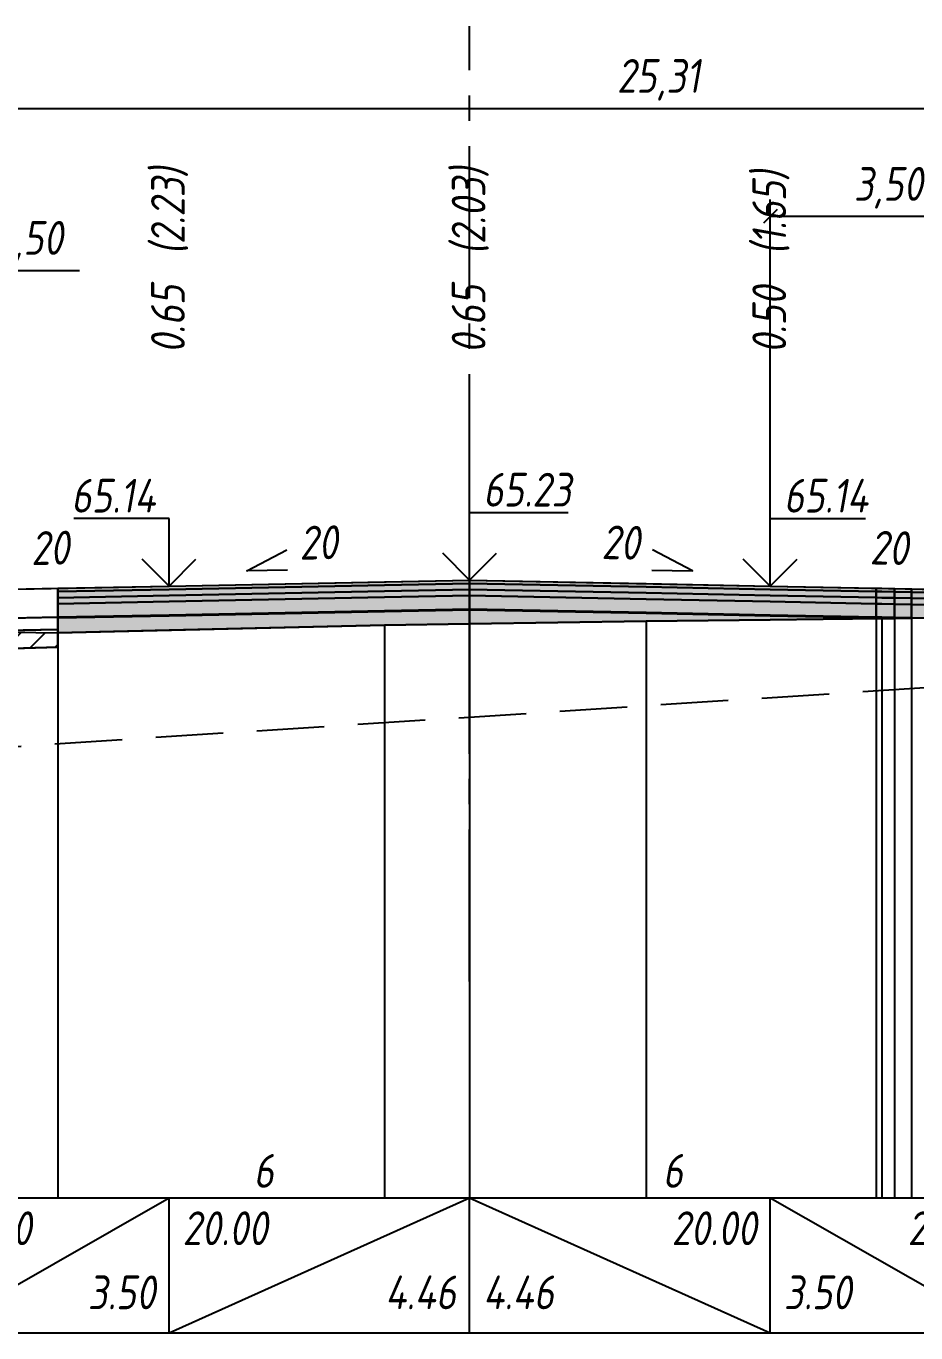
# Model space of a CAD drawing. Extents: x -717 to 1451, y -133302 to 233.
# Drawn here: x 144.6 to 210.6, y -131366 to -131269.2 of the extents above; entities that cross this region are included whole.
import ezdxf
from ezdxf.enums import TextEntityAlignment as Align

# ---------------------------------------------------------------- set-up
doc = ezdxf.new("R2010")
doc.units = 0
doc.linetypes.add('осевая2', pattern=[1.125, 0.75, -0.125, 0.125, -0.125])
doc.linetypes.add('штриховая', pattern=[0.75, 0.5, -0.25])
for name, color, linetype in [('Интерполированный поперечник', 2, 'Continuous'), ('Код_514', 1, 'Continuous'), ('Контур_0', 7, 'Continuous'), ('Контур_2660', 7, 'Continuous'), ('Контур_400', 7, 'Continuous'), ('Контур_508', 7, 'Continuous'), ('Контур_512', 7, 'Continuous'), ('Контур_513', 7, 'Continuous'), ('Красный поперечник', 1, 'Continuous'), ('Объём_2501', 7, 'Continuous'), ('Объём_2650', 7, 'Continuous'), ('Объём_2660', 7, 'Continuous'), ('Объём_2753', 7, 'Continuous'), ('Ось', 1, 'осевая2'), ('Откосы', 7, 'Continuous'), ('Отметки покрытия', 7, 'Continuous'), ('Рабочие отметки', 7, 'Continuous'), ('Рабочие отметки доп.', 7, 'Continuous'), ('Слои выравнивания', 7, 'Continuous'), ('Таблица', 7, 'Continuous'), ('Уклоны проезжей части', 7, 'Continuous'), ('Черный поперечник', 3, 'Continuous')]:
    doc.layers.add(name, color=color, linetype=linetype)
for name, color, linetype, true_color in [('Контур_2540', 2, 'Continuous', 0xffff00), ('Контур_2570', 7, 'Continuous', 0x80ff00), ('Контур_2725', 7, 'Continuous', 0x323232), ('Контур_2760', 7, 'Continuous', 0x323232), ('Контур_2761', 7, 'Continuous', 0x323232), ('Контур_2762', 7, 'Continuous', 0x323232), ('Контур_2763', 7, 'Continuous', 0x323232), ('Контур_2764', 7, 'Continuous', 0x323232), ('Контур_2765', 7, 'Continuous', 0x323232), ('Контур_402', 7, 'Continuous', 0xff6464), ('Объём_2500', 7, 'Continuous', 0xc0c0c0), ('Объём_2520', 7, 'Continuous', 0x80ffff), ('Объём_2540', 2, 'Continuous', 0xffff00), ('Объём_2600', 7, 'Continuous', 0x808000), ('Объём_2746', 2, 'Continuous', 0xffff00)]:
    doc.layers.add(name, color=color, linetype=linetype, true_color=true_color)
doc.styles.get("Standard").update_dxf_attribs({"font": 'txt', "height": 2.5})
doc.styles.add('М', font='romand.shx', dxfattribs={"width": 0.8, "oblique": 10, "height": 2.5})
doc.dimstyles.new('ISO-25', dxfattribs={"dimtxt": 2.5, "dimasz": 2.5, "dimexe": 1.25, "dimexo": 0.625, "dimtad": 1, "dimtxsty": 'Standard', "dimcen": 2.5, "dimadec": 0, "dimazin": 0, "dimtfac": 1, "dimtmove": 0, "dimatfit": 3, "dimfxl": 1, "dimarcsym": 0})

# ---------------------------------------------------------------- blocks, each defined once
blk = doc.blocks.new('_Oblique')
at = {"color": 0, "linetype": 'ByBlock', "lineweight": -2}
blk.add_line((-0.5, -0.5), (0.5, 0.5), dxfattribs=at)
blk = doc.blocks.new('*D4080')
at = {"color": 0, "lineweight": -2, "transparency": 16777216}
for p, q in [((135.208, -131310.514), (135.208, -131286.044)), ((137.708, -131310.464), (137.708, -131286.044)), ((135.208, -131287.294), (137.708, -131287.294)), ((137.708, -131287.294), (148.564, -131287.294))]:
    blk.add_line(p, q, dxfattribs=at)
at = {"layer": 'Defpoints', "color": 0, "transparency": 16777216}
for p in [(137.708, -131287.294), (135.208, -131311.139), (137.708, -131311.089)]:
    blk.add_point(p, dxfattribs=at)
at = {"color": 0, "lineweight": -2, "transparency": 16777216, "rotation": 180}
blk.add_blockref('_Oblique', (135.208, -131287.294), dxfattribs=at)
at = {"color": 0, "lineweight": -2, "transparency": 16777216}
blk.add_blockref('_Oblique', (137.708, -131287.294), dxfattribs=at)
at = {"color": 0, "transparency": 16777216, "insert": (144.803, -131285.18), "char_height": 2.5, "width": 9.16667, "attachment_point": 5, "style": 'М'}
blk.add_mtext('0,50', dxfattribs=at)
blk = doc.blocks.new('*D4081')
at = {"color": 0, "lineweight": -2, "transparency": 16777216}
for p, q in [((199.772, -131310.114), (199.772, -131282.044)), ((217.272, -131310.464), (217.272, -131282.044)), ((217.272, -131283.294), (199.772, -131283.294))]:
    blk.add_line(p, q, dxfattribs=at)
at = {"layer": 'Defpoints', "color": 0, "transparency": 16777216}
for p in [(199.772, -131283.294), (199.772, -131310.739), (217.272, -131311.089)]:
    blk.add_point(p, dxfattribs=at)
at = {"color": 0, "lineweight": -2, "transparency": 16777216, "rotation": 180}
blk.add_blockref('_Oblique', (199.772, -131283.294), dxfattribs=at)
at = {"color": 0, "lineweight": -2, "transparency": 16777216}
blk.add_blockref('_Oblique', (217.272, -131283.294), dxfattribs=at)
at = {"color": 0, "transparency": 16777216, "insert": (208.522, -131281.18), "char_height": 2.5, "width": 9.58333, "attachment_point": 5, "style": 'М'}
blk.add_mtext('3,50', dxfattribs=at)
blk = doc.blocks.new('*D4084')
at = {"color": 0, "lineweight": -2, "transparency": 16777216}
for p, q in [((128.208, -131310.794), (128.208, -131274.044)), ((254.772, -131311.564), (254.772, -131274.044)), ((128.208, -131275.294), (254.772, -131275.294))]:
    blk.add_line(p, q, dxfattribs=at)
at = {"layer": 'Defpoints', "color": 0, "transparency": 16777216}
for p in [(254.772, -131275.294), (128.208, -131311.419), (254.772, -131312.189)]:
    blk.add_point(p, dxfattribs=at)
at = {"color": 0, "lineweight": -2, "transparency": 16777216, "rotation": 180}
blk.add_blockref('_Oblique', (128.208, -131275.294), dxfattribs=at)
at = {"color": 0, "lineweight": -2, "transparency": 16777216}
blk.add_blockref('_Oblique', (254.772, -131275.294), dxfattribs=at)
at = {"color": 0, "transparency": 16777216, "insert": (191.49, -131273.18), "char_height": 2.5, "width": 11.66667, "attachment_point": 5, "style": 'М'}
blk.add_mtext('25,31', dxfattribs=at)

msp = doc.modelspace()

# ---------------------------------------------------------------- hatches: boundary and pattern name
at = {"layer": 'Объём_2600'}
h = msp.add_hatch(dxfattribs=at)
h.set_pattern_fill('ANSI31', color=6, scale=0.4)
h.paths.add_polyline_path([(136.813, -131314.287), (142.079, -131314.065), (146.964, -131314.143), (146.964, -131315.197), (133.365, -131315.605), (135.365, -131315.251), (135.365, -131314.501)])
h.paths.add_polyline_path([(227.918, -131315.794), (227.918, -131312.691), (234.199, -131312.628), (243.411, -131312.808), (243.411, -131313.558), (247.697, -131316.182), (248.026, -131316.397)])
h.paths.add_polyline_path([(277.65, -131316.341), (283.968, -131316.308), (270.603, -131318.568), (274.712, -131317.055), (274.712, -131316.305)])
at = {"layer": 'Слои выравнивания'}
for color, points in [(2, [(146.964, -131310.842), (155.208, -131310.677), (171.17, -131310.357), (177.49, -131310.231), (177.49, -131310.481), (171.17, -131310.607), (155.208, -131310.927), (146.964, -131311.092)]), (3, [(146.964, -131311.092), (155.208, -131310.927), (171.17, -131310.607), (177.49, -131310.481), (177.49, -131310.931), (171.17, -131311.057), (155.208, -131311.377), (146.964, -131311.542)]), (2, [(177.49, -131310.231), (190.584, -131310.493), (199.772, -131310.677), (207.617, -131310.834), (207.617, -131311.084), (199.772, -131310.927), (190.584, -131310.743), (177.49, -131310.481)]), (3, [(177.49, -131310.481), (190.584, -131310.743), (199.772, -131310.927), (207.617, -131311.084), (207.617, -131311.534), (199.772, -131311.377), (190.584, -131311.193), (177.49, -131310.931)]), (4, [(146.964, -131311.542), (155.208, -131311.377), (171.17, -131311.057), (177.49, -131310.931), (177.49, -131311.381), (171.17, -131311.507), (155.208, -131311.827), (146.964, -131311.992)]), (5, [(146.964, -131311.992), (155.208, -131311.827), (171.17, -131311.507), (177.49, -131311.381), (177.49, -131312.381), (171.17, -131312.507), (155.208, -131312.827), (146.964, -131312.992)]), (4, [(177.49, -131310.931), (190.584, -131311.193), (199.772, -131311.377), (207.617, -131311.534), (207.617, -131311.984), (199.772, -131311.827), (190.584, -131311.643), (177.49, -131311.381)]), (5, [(177.49, -131311.381), (190.584, -131311.643), (199.772, -131311.827), (207.617, -131311.984), (207.617, -131312.984), (199.772, -131312.827), (190.584, -131312.643), (177.49, -131312.381)]), (2, [(207.617, -131310.834), (208.033, -131310.842), (208.964, -131310.861), (208.964, -131311.111), (208.033, -131311.092), (207.617, -131311.084)]), (3, [(207.617, -131311.084), (208.033, -131311.092), (208.964, -131311.111), (208.964, -131311.561), (208.033, -131311.542), (207.617, -131311.534)]), (2, [(208.964, -131310.861), (210.23, -131310.886), (210.23, -131311.136), (208.964, -131311.111)]), (3, [(208.964, -131311.111), (210.23, -131311.136), (210.23, -131311.586), (208.964, -131311.561)]), (2, [(210.23, -131310.886), (217.272, -131311.027), (227.918, -131311.24), (227.918, -131311.49), (217.272, -131311.277), (210.23, -131311.136)]), (3, [(210.23, -131311.136), (217.272, -131311.277), (227.918, -131311.49), (227.918, -131311.94), (217.272, -131311.727), (210.23, -131311.586)]), (7, [(146.964, -131312.992), (155.208, -131312.827), (171.17, -131312.507), (177.49, -131312.381), (177.49, -131312.431), (171.17, -131312.557), (155.208, -131312.877), (146.964, -131313.042)]), (6, [(146.964, -131313.042), (155.208, -131312.877), (171.17, -131312.557), (177.49, -131312.431), (177.49, -131313.475), (171.17, -131313.567), (155.208, -131313.947), (146.964, -131314.143)]), (7, [(177.49, -131312.381), (190.584, -131312.643), (199.772, -131312.827), (207.617, -131312.984), (207.617, -131313.034), (199.772, -131312.877), (190.584, -131312.693), (177.49, -131312.431)]), (6, [(177.49, -131312.431), (190.584, -131312.693), (199.772, -131312.877), (207.617, -131313.034), (207.617, -131313.084), (199.772, -131313.176), (190.584, -131313.285), (177.49, -131313.475)]), (4, [(207.617, -131311.534), (208.033, -131311.542), (208.964, -131311.561), (208.964, -131312.011), (208.033, -131311.992), (207.617, -131311.984)]), (5, [(207.617, -131311.984), (208.033, -131311.992), (208.964, -131312.011), (208.964, -131313.011), (208.033, -131312.992), (207.617, -131312.984)]), (4, [(208.964, -131311.561), (210.23, -131311.586), (210.23, -131312.036), (208.964, -131312.011)]), (5, [(208.964, -131312.011), (210.23, -131312.036), (210.23, -131313.036), (208.964, -131313.011)]), (4, [(210.23, -131311.586), (217.272, -131311.727), (227.918, -131311.94), (227.918, -131312.39), (217.272, -131312.177), (210.23, -131312.036)]), (5, [(210.23, -131312.036), (217.272, -131312.177), (227.918, -131312.39), (227.918, -131313.39), (217.272, -131313.177), (210.23, -131313.036)]), (7, [(207.617, -131312.984), (208.033, -131312.992), (208.964, -131313.011), (208.964, -131313.061), (208.033, -131313.042), (207.617, -131313.034)]), (6, [(207.617, -131313.034), (208.033, -131313.042), (208.964, -131313.061), (208.964, -131313.111), (208.033, -131313.092), (207.617, -131313.084)]), (7, [(208.964, -131313.011), (210.23, -131313.036), (210.23, -131313.086), (208.964, -131313.061)])]:
    msp.add_hatch(color=color, dxfattribs=at).paths.add_polyline_path(points)

# ---------------------------------------------------------------- linework, layer by layer
at = {"layer": 'Интерполированный поперечник', "linetype": 'штриховая', "ltscale": 10, "flags": 128}
msp.add_lwpolyline([(109.331, -131324.791), (248.219, -131315.801)], dxfattribs=at)
at = {"layer": 'Код_514'}
for p, q in [((137.708, -131366), (155.208, -131356)), ((155.208, -131366), (155.208, -131356)), ((155.208, -131366), (177.49, -131356)), ((177.49, -131366), (177.49, -131356)), ((177.49, -131356), (199.772, -131366)), ((199.772, -131366), (199.772, -131356)), ((199.772, -131356), (217.272, -131366))]:
    msp.add_line(p, q, dxfattribs=at)
at = {"layer": 'Контур_0', "flags": 128}
msp.add_lwpolyline([(137.708, -131313.177), (135.208, -131313.227), (135.208, -131311.077), (146.964, -131310.842), (146.964, -131312.992), (137.708, -131313.177), (137.708, -131313.177)], dxfattribs=at)
at = {"layer": 'Контур_0', "color": 250, "flags": 128}
msp.add_lwpolyline([(133.708, -131313.257), (146.964, -131312.992), (146.964, -131313.892), (132.79, -131314.175), (133.708, -131313.257), (133.708, -131313.257)], dxfattribs=at)
at = {"layer": 'Контур_2540', "flags": 128}
msp.add_lwpolyline([(146.964, -131315.197), (121.293, -131315.967), (123.708, -131314.357), (146.964, -131313.892), (146.964, -131315.197), (146.964, -131315.197)], dxfattribs=at)
at = {"layer": 'Контур_2570', "flags": 128}
msp.add_lwpolyline([(142.079, -131314.065), (146.964, -131314.143), (171.17, -131313.567), (177.49, -131313.475), (190.584, -131313.285), (208.033, -131313.079), (227.918, -131312.691), (234.199, -131312.628), (243.411, -131312.808), (243.411, -131313.558), (247.697, -131316.182), (248.258, -131316.549), (248.258, -131316.549), (257.465, -131316.546), (257.996, -131316.607), (265.22, -131319.808), (265.837, -131320.208), (265.837, -131320.208), (267.17, -131319.832), (274.712, -131317.055), (274.712, -131316.305), (277.65, -131316.341)], dxfattribs=at)
at = {"layer": 'Контур_2660', "flags": 128}
msp.add_lwpolyline([(121.293, -131315.967), (146.964, -131315.197)], dxfattribs=at)
at = {"layer": 'Контур_2725', "flags": 128}
msp.add_lwpolyline([(146.964, -131314.143), (155.208, -131313.947), (171.17, -131313.567), (177.49, -131313.475), (190.584, -131313.285), (199.772, -131313.176), (207.617, -131313.084), (208.033, -131313.092), (208.964, -131313.111), (208.964, -131313.061), (210.23, -131313.086), (210.23, -131313.036), (217.272, -131313.177), (227.918, -131313.39)], dxfattribs=at)
at = {"layer": 'Контур_2760', "flags": 128}
msp.add_lwpolyline([(146.964, -131310.842), (155.208, -131310.677), (171.17, -131310.357), (177.49, -131310.231), (190.584, -131310.493), (199.772, -131310.677), (207.617, -131310.834), (208.033, -131310.842), (208.964, -131310.861), (210.23, -131310.886), (217.272, -131311.027), (227.918, -131311.24)], dxfattribs=at)
at = {"layer": 'Контур_2761', "flags": 128}
msp.add_lwpolyline([(146.964, -131311.092), (155.208, -131310.927), (171.17, -131310.607), (177.49, -131310.481), (190.584, -131310.743), (199.772, -131310.927), (207.617, -131311.084), (208.033, -131311.092), (208.964, -131311.111), (210.23, -131311.136), (217.272, -131311.277), (227.918, -131311.49)], dxfattribs=at)
at = {"layer": 'Контур_2762', "flags": 128}
msp.add_lwpolyline([(146.964, -131311.542), (155.208, -131311.377), (171.17, -131311.057), (177.49, -131310.931), (190.584, -131311.193), (199.772, -131311.377), (207.617, -131311.534), (208.033, -131311.542), (208.964, -131311.561), (210.23, -131311.586), (217.272, -131311.727), (227.918, -131311.94)], dxfattribs=at)
at = {"layer": 'Контур_2763', "flags": 128}
msp.add_lwpolyline([(146.964, -131311.992), (155.208, -131311.827), (171.17, -131311.507), (177.49, -131311.381), (190.584, -131311.643), (199.772, -131311.827), (207.617, -131311.984), (208.033, -131311.992), (208.964, -131312.011), (210.23, -131312.036), (217.272, -131312.177), (227.918, -131312.39)], dxfattribs=at)
at = {"layer": 'Контур_2764', "flags": 128}
msp.add_lwpolyline([(146.964, -131312.992), (155.208, -131312.827), (171.17, -131312.507), (177.49, -131312.381), (190.584, -131312.643), (199.772, -131312.827), (207.617, -131312.984), (208.033, -131312.992), (208.964, -131313.011), (210.23, -131313.036)], dxfattribs=at)
at = {"layer": 'Контур_2765', "flags": 128}
msp.add_lwpolyline([(146.964, -131313.042), (155.208, -131312.877), (171.17, -131312.557), (177.49, -131312.431), (190.584, -131312.693), (199.772, -131312.877), (207.617, -131313.034), (208.033, -131313.042), (208.964, -131313.061)], dxfattribs=at)
at = {"layer": 'Контур_400', "flags": 128}
for points in [[(135.208, -131311.077), (137.708, -131311.027), (137.708, -131311.027), (137.708, -131311.027), (137.708, -131311.027), (137.708, -131311.027), (137.708, -131311.027), (155.208, -131310.677), (177.49, -131310.231)], [(177.49, -131310.231), (199.772, -131310.677), (217.272, -131311.027), (217.272, -131311.027), (217.272, -131311.027), (217.272, -131311.027), (234.772, -131311.377), (234.772, -131311.377), (237.272, -131311.427)]]:
    msp.add_lwpolyline(points, dxfattribs=at)
at = {"layer": 'Контур_402', "flags": 128}
msp.add_lwpolyline([(121.293, -131315.967), (146.964, -131315.197), (146.964, -131314.143), (171.17, -131313.567), (177.49, -131313.475), (190.584, -131313.285), (207.617, -131313.084), (208.964, -131313.111), (208.964, -131313.061), (210.23, -131313.086), (210.23, -131313.036), (227.918, -131313.39), (227.918, -131315.794), (262.975, -131316.846)], dxfattribs=at)
at = {"layer": 'Контур_508', "flags": 128}
msp.add_lwpolyline([(105, -131325.199), (105.222, -131325.347), (107.222, -131325.347), (121.293, -131315.967), (146.964, -131315.197), (146.964, -131314.143), (171.17, -131313.567), (177.49, -131313.475), (190.584, -131313.285), (207.617, -131313.084), (208.964, -131313.111), (208.964, -131313.061), (210.23, -131313.086), (210.23, -131313.036), (227.918, -131313.39), (227.918, -131315.794), (262.975, -131316.846), (272.068, -131322.908), (274.068, -131322.908), (283.968, -131316.308)], dxfattribs=at)
at = {"layer": 'Контур_512', "flags": 128}
msp.add_lwpolyline([(105, -131325.199), (105.222, -131325.347), (107.222, -131325.347), (121.293, -131315.967), (146.964, -131315.197)], dxfattribs=at)
at = {"layer": 'Контур_513', "flags": 128}
msp.add_lwpolyline([(105, -131325.199), (105.222, -131325.347), (107.222, -131325.347), (121.293, -131315.967), (146.964, -131315.197), (146.964, -131314.143), (171.17, -131313.567), (177.49, -131313.475), (190.584, -131313.285), (207.617, -131313.084), (208.964, -131313.111), (208.964, -131313.061), (210.23, -131313.086), (210.23, -131313.036), (227.918, -131313.39), (227.918, -131315.794), (262.975, -131316.846), (272.068, -131322.908), (274.068, -131322.908), (283.968, -131316.308)], dxfattribs=at)
at = {"layer": 'Красный поперечник'}
for p, q in [((155.208, -131310.677), (177.49, -131310.231)), ((177.49, -131310.231), (199.772, -131310.677)), ((137.708, -131311.027), (155.208, -131310.677)), ((199.772, -131310.677), (217.272, -131311.027)), ((146.964, -131315.197), (146.964, -131356))]:
    msp.add_line(p, q, dxfattribs=at)
at = {"layer": 'Объём_2500', "flags": 128}
msp.add_lwpolyline([(137.708, -131313.177), (135.208, -131313.227), (135.208, -131311.077), (146.964, -131310.842), (146.964, -131312.992), (137.708, -131313.177), (137.708, -131313.177)], dxfattribs=at)
at = {"layer": 'Объём_2501', "flags": 128}
for points in [[(135.208, -131311.077), (137.708, -131311.027), (137.708, -131311.027), (137.708, -131311.027), (137.708, -131311.027), (137.708, -131311.027), (137.708, -131311.027), (155.208, -131310.677), (177.49, -131310.231)], [(177.49, -131310.231), (199.772, -131310.677), (217.272, -131311.027), (217.272, -131311.027), (217.272, -131311.027), (217.272, -131311.027), (234.772, -131311.377), (234.772, -131311.377), (237.272, -131311.427)]]:
    msp.add_lwpolyline(points, dxfattribs=at)
at = {"layer": 'Объём_2520', "color": 250, "flags": 128}
msp.add_lwpolyline([(133.708, -131313.257), (146.964, -131312.992), (146.964, -131313.892), (132.79, -131314.175), (133.708, -131313.257), (133.708, -131313.257)], dxfattribs=at)
at = {"layer": 'Объём_2540', "flags": 128}
msp.add_lwpolyline([(146.964, -131315.197), (121.293, -131315.967), (123.708, -131314.357), (146.964, -131313.892), (146.964, -131315.197), (146.964, -131315.197)], dxfattribs=at)
at = {"layer": 'Объём_2650', "color": 6, "flags": 128}
msp.add_lwpolyline([(136.813, -131314.287), (142.079, -131314.065), (146.964, -131314.143), (146.964, -131315.197), (133.365, -131315.605), (135.365, -131315.251), (135.365, -131314.501), (136.813, -131314.287), (136.813, -131314.287)], dxfattribs=at)
at = {"layer": 'Объём_2660', "flags": 128}
msp.add_lwpolyline([(121.293, -131315.967), (146.964, -131315.197)], dxfattribs=at)
at = {"layer": 'Объём_2746', "flags": 128}
msp.add_lwpolyline([(146.964, -131315.197), (133.365, -131315.605), (135.365, -131315.251), (135.365, -131314.501), (136.813, -131314.287), (142.079, -131314.065), (146.964, -131314.143), (146.964, -131315.197), (146.964, -131315.197)], dxfattribs=at)
at = {"layer": 'Объём_2753', "flags": 128}
msp.add_lwpolyline([(146.964, -131310.842), (146.964, -131310.842)], dxfattribs=at)
at = {"layer": 'Ось', "ltscale": 15}
msp.add_line((177.49, -131339.971), (177.49, -131269.202), dxfattribs=at)
at = {"layer": 'Откосы', "color": 1, "flags": 128}
for points in [[(163.98, -131309.501), (160.98, -131309.561), (163.95, -131308.001)], [(191, -131309.501), (194, -131309.561), (191.03, -131308.001)]]:
    msp.add_lwpolyline(points, dxfattribs=at)
at = {"layer": 'Отметки покрытия', "color": 1}
for p, q in [((177.49, -131310.231), (177.49, -131305.231)), ((177.49, -131305.231), (184.79, -131305.231)), ((155.208, -131305.677), (148.158, -131305.677)), ((155.208, -131310.677), (155.208, -131305.677)), ((199.772, -131310.677), (199.772, -131305.677)), ((199.772, -131305.677), (206.822, -131305.677)), ((177.49, -131310.231), (175.49, -131308.231)), ((177.49, -131310.231), (179.49, -131308.231)), ((155.208, -131310.677), (153.208, -131308.677)), ((155.208, -131310.677), (157.208, -131308.677)), ((199.772, -131310.677), (197.772, -131308.677)), ((199.772, -131310.677), (201.772, -131308.677))]:
    msp.add_line(p, q, dxfattribs=at)
at = {"layer": 'Слои выравнивания'}
for p, q in [((177.49, -131310.231), (177.49, -131356)), ((146.964, -131310.842), (146.964, -131356)), ((207.617, -131310.834), (207.617, -131356)), ((208.964, -131310.861), (208.964, -131356)), ((208.964, -131310.861), (208.964, -131356)), ((210.23, -131310.886), (210.23, -131356)), ((210.23, -131310.886), (210.23, -131356))]:
    msp.add_line(p, q, dxfattribs=at)
at = {"layer": 'Слои выравнивания', "color": 2, "flags": 128}
for points in [[(146.964, -131310.842), (155.208, -131310.677), (171.17, -131310.357), (177.49, -131310.231), (177.49, -131310.481), (171.17, -131310.607), (155.208, -131310.927), (146.964, -131311.092)], [(177.49, -131310.231), (190.584, -131310.493), (199.772, -131310.677), (207.617, -131310.834), (207.617, -131311.084), (199.772, -131310.927), (190.584, -131310.743), (177.49, -131310.481)], [(207.617, -131310.834), (208.033, -131310.842), (208.964, -131310.861), (208.964, -131311.111), (208.033, -131311.092), (207.617, -131311.084)], [(208.964, -131310.861), (208.964, -131311.111)], [(208.964, -131310.861), (210.23, -131310.886), (210.23, -131311.136), (208.964, -131311.111)], [(210.23, -131310.886), (210.23, -131311.136)], [(210.23, -131310.886), (217.272, -131311.027), (227.918, -131311.24), (227.918, -131311.49), (217.272, -131311.277), (210.23, -131311.136)]]:
    msp.add_lwpolyline(points, close=True, dxfattribs=at)
at = {"layer": 'Слои выравнивания', "color": 3, "flags": 128}
for points in [[(146.964, -131311.092), (155.208, -131310.927), (171.17, -131310.607), (177.49, -131310.481), (177.49, -131310.931), (171.17, -131311.057), (155.208, -131311.377), (146.964, -131311.542)], [(177.49, -131310.481), (190.584, -131310.743), (199.772, -131310.927), (207.617, -131311.084), (207.617, -131311.534), (199.772, -131311.377), (190.584, -131311.193), (177.49, -131310.931)], [(207.617, -131311.084), (208.033, -131311.092), (208.964, -131311.111), (208.964, -131311.561), (208.033, -131311.542), (207.617, -131311.534)], [(208.964, -131311.111), (208.964, -131311.561)], [(208.964, -131311.111), (210.23, -131311.136), (210.23, -131311.586), (208.964, -131311.561)], [(210.23, -131311.136), (210.23, -131311.586)], [(210.23, -131311.136), (217.272, -131311.277), (227.918, -131311.49), (227.918, -131311.94), (217.272, -131311.727), (210.23, -131311.586)]]:
    msp.add_lwpolyline(points, close=True, dxfattribs=at)
at = {"layer": 'Слои выравнивания', "color": 4, "flags": 128}
for points in [[(146.964, -131311.542), (155.208, -131311.377), (171.17, -131311.057), (177.49, -131310.931), (177.49, -131311.381), (171.17, -131311.507), (155.208, -131311.827), (146.964, -131311.992)], [(177.49, -131310.931), (190.584, -131311.193), (199.772, -131311.377), (207.617, -131311.534), (207.617, -131311.984), (199.772, -131311.827), (190.584, -131311.643), (177.49, -131311.381)], [(207.617, -131311.534), (208.033, -131311.542), (208.964, -131311.561), (208.964, -131312.011), (208.033, -131311.992), (207.617, -131311.984)], [(208.964, -131311.561), (208.964, -131312.011)], [(208.964, -131311.561), (210.23, -131311.586), (210.23, -131312.036), (208.964, -131312.011)], [(210.23, -131311.586), (210.23, -131312.036)], [(210.23, -131311.586), (217.272, -131311.727), (227.918, -131311.94), (227.918, -131312.39), (217.272, -131312.177), (210.23, -131312.036)]]:
    msp.add_lwpolyline(points, close=True, dxfattribs=at)
at = {"layer": 'Слои выравнивания', "color": 5, "flags": 128}
for points in [[(146.964, -131311.992), (155.208, -131311.827), (171.17, -131311.507), (177.49, -131311.381), (177.49, -131312.381), (171.17, -131312.507), (155.208, -131312.827), (146.964, -131312.992)], [(177.49, -131311.381), (190.584, -131311.643), (199.772, -131311.827), (207.617, -131311.984), (207.617, -131312.984), (199.772, -131312.827), (190.584, -131312.643), (177.49, -131312.381)], [(207.617, -131311.984), (208.033, -131311.992), (208.964, -131312.011), (208.964, -131313.011), (208.033, -131312.992), (207.617, -131312.984)], [(208.964, -131312.011), (208.964, -131313.011)], [(208.964, -131312.011), (210.23, -131312.036), (210.23, -131313.036), (208.964, -131313.011)], [(210.23, -131312.036), (210.23, -131313.036)], [(210.23, -131312.036), (217.272, -131312.177), (227.918, -131312.39), (227.918, -131313.39), (217.272, -131313.177), (210.23, -131313.036)]]:
    msp.add_lwpolyline(points, close=True, dxfattribs=at)
at = {"layer": 'Слои выравнивания', "color": 7, "flags": 128}
for points in [[(146.964, -131312.992), (155.208, -131312.827), (171.17, -131312.507), (177.49, -131312.381), (177.49, -131312.431), (171.17, -131312.557), (155.208, -131312.877), (146.964, -131313.042)], [(177.49, -131312.381), (190.584, -131312.643), (199.772, -131312.827), (207.617, -131312.984), (207.617, -131313.034), (199.772, -131312.877), (190.584, -131312.693), (177.49, -131312.431)], [(207.617, -131312.984), (208.033, -131312.992), (208.964, -131313.011), (208.964, -131313.061), (208.033, -131313.042), (207.617, -131313.034)], [(208.964, -131313.011), (208.964, -131313.061)], [(208.964, -131313.011), (210.23, -131313.036), (210.23, -131313.086), (208.964, -131313.061)]]:
    msp.add_lwpolyline(points, close=True, dxfattribs=at)
at = {"layer": 'Слои выравнивания', "color": 6, "flags": 128}
for points in [[(146.964, -131313.042), (155.208, -131312.877), (171.17, -131312.557), (177.49, -131312.431), (177.49, -131313.475), (171.17, -131313.567), (155.208, -131313.947), (146.964, -131314.143)], [(177.49, -131312.431), (190.584, -131312.693), (199.772, -131312.877), (207.617, -131313.034), (207.617, -131313.084), (199.772, -131313.176), (190.584, -131313.285), (177.49, -131313.475)], [(207.617, -131313.034), (208.033, -131313.042), (208.964, -131313.061), (208.964, -131313.111), (208.033, -131313.092), (207.617, -131313.084)]]:
    msp.add_lwpolyline(points, close=True, dxfattribs=at)
at = {"layer": 'Таблица'}
for p, q in [((80, -131356), (308.968, -131356)), ((80, -131366), (308.968, -131366))]:
    msp.add_line(p, q, dxfattribs=at)
at = {"layer": 'Уклоны проезжей части', "color": 1, "flags": 128}
for points in [[(163.98, -131309.501), (160.98, -131309.561), (163.95, -131308.001)], [(191, -131309.501), (194, -131309.561), (191.03, -131308.001)]]:
    msp.add_lwpolyline(points, dxfattribs=at)
at = {"layer": 'Черный поперечник', "color": 7}
for p, q in [((190.584, -131313.285), (190.584, -131356)), ((208.033, -131313.079), (208.033, -131356)), ((146.964, -131314.143), (146.964, -131356)), ((171.17, -131313.567), (171.17, -131356)), ((177.49, -131313.475), (177.49, -131356))]:
    msp.add_line(p, q, dxfattribs=at)
at = {"layer": 'Черный поперечник', "flags": 128}
msp.add_lwpolyline([(142.079, -131314.065), (146.964, -131314.143), (171.17, -131313.567), (177.49, -131313.475), (190.584, -131313.285), (208.033, -131313.079), (227.918, -131312.691), (234.199, -131312.628), (243.411, -131312.808), (247.697, -131315.432), (248.258, -131315.799), (257.465, -131315.796), (257.996, -131315.857), (265.22, -131319.058), (265.837, -131319.458), (267.17, -131319.082), (274.712, -131316.305), (277.65, -131316.341)], dxfattribs=at)

# ---------------------------------------------------------------- texts
at = {"layer": 'Код_514', "style": 'М', "oblique": 10, "width": 0.8}
for p in [(138.708, -131357), (156.208, -131357)]:
    msp.add_text('20.00', height=2.5, dxfattribs=at).set_placement(p, align=Align.TOP_LEFT)
for p in [(198.772, -131357), (216.272, -131357)]:
    msp.add_text('20.00', height=2.5, dxfattribs=at).set_placement(p, align=Align.TOP_RIGHT)
for s, p in [('3.50', (154.208, -131365)), ('4.46', (176.49, -131365))]:
    msp.add_text(s, height=2.5, dxfattribs=at).set_placement(p, align=Align.BOTTOM_RIGHT)
for s, p in [('4.46', (178.49, -131365)), ('3.50', (200.772, -131365))]:
    msp.add_text(s, height=2.5, dxfattribs=at).set_placement(p, align=Align.BOTTOM_LEFT)
at = {"layer": 'Откосы', "color": 1, "style": 'М', "oblique": 10, "width": 0.8}
for rotation, p in [(1.14576, (146.438, -131309.852)), (1.14576, (166.329, -131309.454)), (358.85423, (188.651, -131309.454)), (358.85423, (208.542, -131309.852))]:
    msp.add_text('20', height=2.5, rotation=rotation, dxfattribs=at).set_placement(p, align=Align.BOTTOM_CENTER)
at = {"layer": 'Отметки покрытия', "color": 1, "style": 'М', "oblique": 10, "width": 0.8}
msp.add_text('65.14', height=2.5, dxfattribs=at).set_placement((154.208, -131305.986), align=Align.BOTTOM_RIGHT)
for s, p in [('65.23', (178.49, -131305.541)), ('65.14', (200.772, -131305.986))]:
    msp.add_text(s, height=2.5, dxfattribs=at).set_placement(p, align=Align.BOTTOM_LEFT)
at = {"layer": 'Рабочие отметки', "color": 1, "style": 'М', "oblique": 10, "width": 0.8}
for s, p in [('0.65', (155.13, -131293.427)), ('0.65', (177.412, -131293.427)), ('0.50', (199.694, -131293.427))]:
    msp.add_text(s, height=2.5, rotation=90, dxfattribs=at).set_placement(p, align=Align.MIDDLE_LEFT)
at = {"layer": 'Рабочие отметки доп.', "color": 1, "style": 'М', "oblique": 10, "width": 0.8}
for s, p in [('(2.23)', (155.13, -131286.127)), ('(2.03)', (177.412, -131286.127)), ('(1.65)', (199.694, -131286.127))]:
    msp.add_text(s, height=2.5, rotation=90, dxfattribs=at).set_placement(p, align=Align.MIDDLE_LEFT)
at = {"layer": 'Слои выравнивания', "style": 'М', "oblique": 10, "width": 0.8}
for p in [(162.227, -131356), (192.554, -131356)]:
    msp.add_text('6', height=2.5, dxfattribs=at).set_placement(p, align=Align.BOTTOM_CENTER)
at = {"layer": 'Уклоны проезжей части', "color": 1, "style": 'М', "oblique": 10, "width": 0.8}
for rotation, p in [(1.14576, (146.438, -131309.852)), (1.14576, (166.329, -131309.454)), (358.85423, (188.651, -131309.454)), (358.85423, (208.542, -131309.852))]:
    msp.add_text('20', height=2.5, rotation=rotation, dxfattribs=at).set_placement(p, align=Align.BOTTOM_CENTER)

# ---------------------------------------------------------------- dimensions: what is measured, and where the dimension line sits
at = {"color": 5}
dim = msp.add_linear_dim(base=(254.772, -131275.294), p1=(128.208, -131311.419), p2=(254.772, -131312.189), angle=180, dimstyle='ISO-25', override={"dimasz": 1, "dimlfac": 0.2, "dimzin": 0, "dimtxsty": 'М', "dimblk1": 'Oblique', "dimblk2": 'Oblique', "dimsah": 1}, dxfattribs=at)
dim.commit()
dim.dimension.update_dxf_attribs({"geometry": '*D4084', "text_midpoint": (191.49, -131273.18)})
dim = msp.add_linear_dim(base=(199.772, -131283.294), p1=(217.272, -131311.089), p2=(199.772, -131310.739), dimstyle='ISO-25', override={"dimasz": 1, "dimlfac": 0.2, "dimzin": 0, "dimtxsty": 'М', "dimblk1": 'Oblique', "dimblk2": 'Oblique', "dimsah": 1}, dxfattribs=at)
dim.commit()
dim.dimension.update_dxf_attribs({"geometry": '*D4081', "text_midpoint": (208.522, -131281.18)})
dim = msp.add_linear_dim(base=(137.708, -131287.294), p1=(135.208, -131311.139), p2=(137.708, -131311.089), angle=180, dimstyle='ISO-25', override={"dimasz": 1, "dimlfac": 0.2, "dimzin": 0, "dimtxsty": 'М', "dimblk1": 'Oblique', "dimblk2": 'Oblique', "dimsah": 1}, dxfattribs=at)
dim.commit()
dim.dimension.update_dxf_attribs({"geometry": '*D4080', "text_midpoint": (144.803, -131287.294), "dimtype": 160})

doc.saveas('drawing.dxf')
